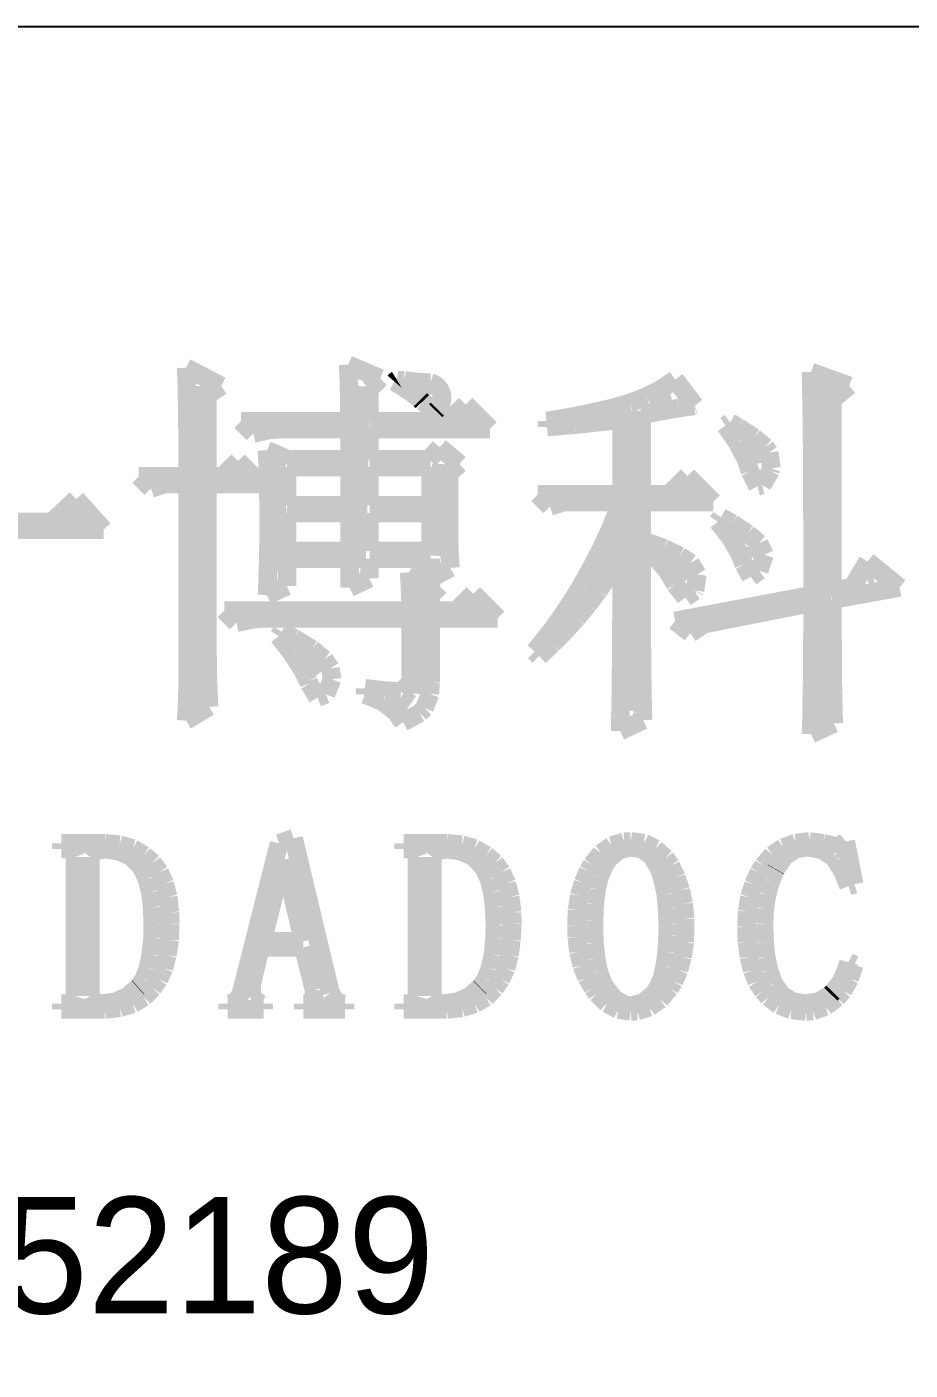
# Model space of a CAD drawing. Extents: x -61 to 349, y -42 to 245.
# Drawn here: x 323.05 to 327.87, y -34.02 to -26.69 of the extents above; entities that cross this region are included whole.
import ezdxf

# ---------------------------------------------------------------- set-up
doc = ezdxf.new("R2010")
doc.units = 0
doc.layers.add('BOARD_GEOMETRY_DIMENSION', color=2, linetype='CONTINUOUS')

msp = doc.modelspace()

# ---------------------------------------------------------------- linework, layer by layer
at = {"layer": 'BOARD_GEOMETRY_DIMENSION'}
msp.add_lwpolyline([(343.887552, -26.68905), (287.57753, -26.68905), (287.57753, -37.189156)], dxfattribs=at)
for points, const_width in [([(323.917564, -28.548584), (324.10908, -28.64866)], 0.1016), ([(323.920612, -28.605988), (323.917564, -28.548584)], 0.1016), ([(324.801484, -28.532074), (324.97649, -28.607004)], 0.1016), ([(324.805802, -28.62072), (324.801484, -28.532074)], 0.1016), ([(323.922898, -28.678886), (323.920612, -28.605988)], 0.1016), ([(324.80758, -28.717494), (324.805802, -28.62072)], 0.1016), ([(324.97649, -28.607004), (324.91807, -28.665424)], 0.1016), ([(325.131176, -28.673298), (325.054976, -28.625292)], 0.1016), ([(326.511158, -28.664154), (326.585072, -28.614116)], 0.1016), ([(326.585072, -28.614116), (326.693276, -28.755594)], 0.1016), ([(327.326498, -28.57246), (327.534778, -28.64739)], 0.1016), ([(327.32726, -28.61818), (327.326498, -28.57246)], 0.1016), ([(327.328276, -28.673298), (327.32726, -28.61818)], 0.1016), ([(327.395586, -28.635198), (327.362566, -30.462982)], 0.127), ([(323.92366, -28.768294), (323.922898, -28.678886)], 0.1016), ([(323.976492, -28.649422), (323.976492, -30.386782)], 0.127), ([(324.10908, -28.64866), (324.034404, -28.698698)], 0.1016), ([(324.034404, -28.698698), (324.034404, -29.141166)], 0.1016), ([(324.859396, -28.649422), (324.834504, -29.640784)], 0.127), ([(324.91807, -28.665424), (324.91807, -28.841192)], 0.1016), ([(325.195692, -28.72359), (325.131176, -28.673298)], 0.1016), ([(325.204582, -28.65882), (325.247762, -28.699206)], 0.127), ([(326.336406, -28.741878), (326.4281, -28.706826)], 0.1016), ([(326.4281, -28.706826), (326.511158, -28.664154)], 0.1016), ([(326.481694, -28.733496), (326.565006, -28.712668)], 0.127), ([(327.3298, -28.736798), (327.328276, -28.673298)], 0.1016), ([(327.534778, -28.64739), (327.443084, -28.72232)], 0.1016), ([(323.925184, -28.87218), (323.92366, -28.768294)], 0.1016), ([(324.808596, -28.822396), (324.80758, -28.717494)], 0.1016), ([(325.206106, -28.734258), (325.195692, -28.72359)], 0.1016), ([(325.279258, -28.783788), (325.206106, -28.734258)], 0.1016), ([(325.287894, -28.774898), (325.279258, -28.783788)], 0.1016), ([(325.350886, -28.841192), (325.44258, -28.749498)], 0.1016), ([(325.44258, -28.749498), (325.575676, -28.882594)], 0.1016), ([(326.112886, -28.798266), (326.227186, -28.772358)], 0.1016), ([(326.227186, -28.772358), (326.236584, -28.770326)], 0.1016), ([(326.236584, -28.770326), (326.336406, -28.741878)], 0.1016), ([(326.34936, -28.783788), (326.340978, -30.420056)], 0.127), ([(326.603106, -28.76931), (326.507094, -28.78582)], 0.1016), ([(326.689212, -28.756864), (326.603106, -28.76931)], 0.1016), ([(326.693276, -28.755594), (326.689212, -28.756864)], 0.1016), ([(327.330562, -28.809696), (327.3298, -28.736798)], 0.1016), ([(327.443084, -28.72232), (327.443084, -29.764482)], 0.1016), ([(324.217284, -28.841192), (324.809612, -28.841192)], 0.1016), ([(324.284086, -28.907994), (324.217284, -28.841192)], 0.1016), ([(324.809612, -28.841192), (324.808596, -28.822396)], 0.1016), ([(324.91807, -28.841192), (325.350886, -28.841192)], 0.1016), ([(325.431404, -28.836112), (325.459598, -28.817316)], 0.127), ([(325.88581, -28.840176), (326.013572, -28.818078)], 0.1016), ([(325.88581, -28.873196), (325.88581, -28.840176)], 0.1016), ([(326.013572, -28.818078), (326.112886, -28.798266)], 0.1016), ([(326.142858, -28.848304), (326.039988, -28.85948)], 0.1016), ([(326.264778, -28.834588), (326.142858, -28.848304)], 0.1016), ([(326.293988, -28.831286), (326.264778, -28.834588)], 0.1016), ([(326.293988, -29.239718), (326.293988, -28.831286)], 0.1016), ([(326.507094, -28.78582), (326.402192, -28.806394)], 0.1016), ([(326.402192, -28.806394), (326.402192, -29.239718)], 0.1016), ([(326.8599, -28.865068), (326.8853, -28.848304)], 0.1016), ([(326.8853, -28.848304), (326.928988, -28.873196)], 0.1016), ([(327.331578, -28.890976), (327.330562, -28.809696)], 0.1016), ([(323.9262, -28.993084), (323.925184, -28.87218)], 0.1016), ([(324.37578, -28.887166), (324.284086, -28.907994)], 0.1016), ([(324.45071, -28.882594), (324.37578, -28.887166)], 0.1016), ([(324.809612, -28.882594), (324.45071, -28.882594)], 0.1016), ([(324.809612, -29.049472), (324.809612, -28.882594)], 0.1016), ([(324.91807, -28.882594), (324.91807, -29.049472)], 0.1016), ([(325.575676, -28.882594), (324.91807, -28.882594)], 0.1016), ([(325.953374, -28.8671), (325.88581, -28.873196)], 0.1016), ([(326.039988, -28.85948), (325.953374, -28.8671)], 0.1016), ([(326.9234, -28.956762), (326.8599, -28.865068)], 0.1016), ([(326.928988, -28.873196), (327.015094, -28.929584)], 0.1016), ([(327.332594, -28.981654), (327.331578, -28.890976)], 0.1016), ([(323.9262, -29.141166), (323.9262, -28.993084)], 0.1016), ([(324.358762, -28.99918), (324.475602, -29.049472)], 0.1016), ([(324.36308, -29.090112), (324.358762, -28.99918)], 0.1016), ([(325.242682, -29.049472), (325.301102, -28.982924)], 0.1016), ([(325.301102, -28.982924), (325.409306, -29.074364)], 0.1016), ([(326.968358, -29.040582), (326.9234, -28.956762)], 0.1016), ([(327.000108, -28.962096), (327.023984, -29.074872)], 0.127), ([(327.015094, -28.929584), (327.076562, -28.981654)], 0.1016), ([(327.076562, -28.981654), (327.098406, -29.01188)], 0.1016), ([(327.332594, -29.081476), (327.332594, -28.981654)], 0.1016), ([(324.117462, -29.141166), (324.200774, -29.057854)], 0.1016), ([(324.200774, -29.057854), (324.325488, -29.182822)], 0.1016), ([(324.3961, -29.072078), (324.405498, -29.653484)], 0.127), ([(324.475602, -29.049472), (324.809612, -29.049472)], 0.1016), ([(324.91807, -29.049472), (325.242682, -29.049472)], 0.1016), ([(325.322692, -29.07538), (325.294498, -29.57576)], 0.127), ([(325.409306, -29.074364), (325.350886, -29.124402)], 0.1016), ([(326.993504, -29.114496), (326.968358, -29.040582)], 0.1016), ([(327.098406, -29.01188), (327.11009, -29.097986)], 0.1016), ([(323.6595, -29.141166), (323.9262, -29.141166)], 0.1016), ([(323.726302, -29.207714), (323.6595, -29.141166)], 0.1016), ([(324.034404, -29.141166), (324.117462, -29.141166)], 0.1016), ([(324.365112, -29.184854), (324.36308, -29.090112)], 0.1016), ([(324.809612, -29.091128), (324.467474, -29.091128)], 0.1016), ([(324.467474, -29.091128), (324.467474, -29.299408)], 0.1016), ([(324.809612, -29.299408), (324.809612, -29.091128)], 0.1016), ([(324.91807, -29.091128), (324.91807, -29.299408)], 0.1016), ([(325.251064, -29.091128), (324.91807, -29.091128)], 0.1016), ([(325.251064, -29.299408), (325.251064, -29.091128)], 0.1016), ([(325.350886, -29.124402), (325.350886, -29.442918)], 0.1016), ([(326.551798, -29.239718), (326.651874, -29.139896)], 0.1016), ([(326.651874, -29.139896), (326.793606, -29.281374)], 0.1016), ([(327.034906, -29.19603), (326.993504, -29.114496)], 0.1016), ([(327.105772, -29.110686), (327.059798, -29.18968)], 0.1016), ([(327.11009, -29.097986), (327.105772, -29.110686)], 0.1016), ([(327.33361, -29.18968), (327.332594, -29.081476)], 0.1016), ([(323.800978, -29.182822), (323.726302, -29.207714)], 0.1016), ([(323.9262, -29.182822), (323.800978, -29.182822)], 0.1016), ([(323.9262, -30.223714), (323.9262, -29.182822)], 0.1016), ([(324.034404, -29.182822), (324.034404, -30.107128)], 0.1016), ([(324.325488, -29.182822), (324.034404, -29.182822)], 0.1016), ([(324.367398, -29.284676), (324.365112, -29.184854)], 0.1016), ([(326.633586, -29.232606), (326.672194, -29.208984)], 0.127), ([(327.059798, -29.18968), (327.034906, -29.19603)], 0.1016), ([(327.33361, -29.307282), (327.33361, -29.18968)], 0.1016), ([(323.184774, -29.390594), (323.31787, -29.26588)], 0.1016), ([(323.31787, -29.26588), (323.467984, -29.432504)], 0.1016), ([(324.367398, -29.481526), (324.367398, -29.284676)], 0.1016), ([(325.835772, -29.239718), (326.293988, -29.239718)], 0.1016), ([(325.902574, -29.306266), (325.835772, -29.239718)], 0.1016), ([(325.977504, -29.281374), (325.902574, -29.306266)], 0.1016), ([(326.285606, -29.281374), (325.977504, -29.281374)], 0.1016), ([(326.26046, -29.356304), (326.285606, -29.281374)], 0.1016), ([(326.402192, -29.239718), (326.551798, -29.239718)], 0.1016), ([(326.402192, -29.281374), (326.402192, -29.489654)], 0.1016), ([(326.793606, -29.281374), (326.402192, -29.281374)], 0.1016), ([(323.258688, -29.363162), (323.35978, -29.356304)], 0.127), ([(324.467474, -29.299408), (324.809612, -29.299408)], 0.1016), ([(324.467474, -29.341064), (324.467474, -29.54909)], 0.1016), ([(324.809612, -29.341064), (324.467474, -29.341064)], 0.1016), ([(324.809612, -29.54909), (324.809612, -29.341064)], 0.1016), ([(324.91807, -29.299408), (325.251064, -29.299408)], 0.1016), ([(324.91807, -29.341064), (324.91807, -29.54909)], 0.1016), ([(325.251064, -29.341064), (324.91807, -29.341064)], 0.1016), ([(325.251064, -29.54909), (325.251064, -29.341064)], 0.1016), ([(326.290178, -29.381196), (326.205596, -29.613098), (326.159368, -29.67228)], 0.127), ([(326.227186, -29.439616), (326.26046, -29.356304)], 0.1016), ([(326.818498, -29.389578), (326.835008, -29.364686)], 0.1016), ([(326.835008, -29.364686), (326.896476, -29.398976)], 0.1016), ([(327.33488, -29.433266), (327.33361, -29.307282)], 0.1016), ([(321.544188, -29.390594), (323.184774, -29.390594)], 0.1016), ([(323.467984, -29.432504), (321.77736, -29.432504)], 0.1016), ([(326.18426, -29.53131), (326.227186, -29.439616)], 0.1016), ([(326.8853, -29.475176), (326.818498, -29.389578)], 0.1016), ([(326.896476, -29.398976), (326.980804, -29.454094)], 0.1016), ([(327.33488, -29.789374), (327.33488, -29.433266)], 0.1016), ([(324.366382, -29.579316), (324.367398, -29.481526)], 0.1016), ([(325.350886, -29.442918), (325.353172, -29.53766)], 0.1016), ([(326.402192, -29.489654), (326.409304, -29.491686)], 0.1016), ([(326.409304, -29.491686), (326.524874, -29.534358)], 0.1016), ([(326.934068, -29.557218), (326.8853, -29.475176)], 0.1016), ([(326.990964, -29.52369), (327.002902, -29.586174)], 0.127), ([(326.980804, -29.454094), (327.043288, -29.506164)], 0.1016), ([(327.043288, -29.506164), (327.072498, -29.569664)], 0.1016), ([(324.36308, -29.67609), (324.366382, -29.579316)], 0.1016), ([(324.467474, -29.54909), (324.809612, -29.54909)], 0.1016), ([(324.91807, -29.54909), (325.251064, -29.54909)], 0.1016), ([(325.353172, -29.53766), (325.359268, -29.640784)], 0.1016), ([(326.132698, -29.630878), (326.18426, -29.53131)], 0.1016), ([(326.293988, -29.564584), (326.27189, -29.602176)], 0.1016), ([(326.293988, -29.676598), (326.293988, -29.564584)], 0.1016), ([(326.402192, -29.522928), (326.402192, -29.910278)], 0.1016), ([(326.4789, -29.584396), (326.402192, -29.522928)], 0.1016), ([(326.541384, -29.656278), (326.4789, -29.584396)], 0.1016), ([(326.524874, -29.534358), (326.610472, -29.576014)], 0.1016), ([(326.610472, -29.576014), (326.668384, -29.614622)], 0.1016), ([(326.959976, -29.622496), (326.934068, -29.557218)], 0.1016), ([(327.072498, -29.569664), (327.043288, -29.656278)], 0.1016), ([(324.467474, -29.590492), (324.467474, -29.74086)], 0.1016), ([(324.809612, -29.590492), (324.467474, -29.590492)], 0.1016), ([(324.809612, -29.748988), (324.809612, -29.590492)], 0.1016), ([(324.91807, -29.590492), (324.91807, -29.698696)], 0.1016), ([(325.251064, -29.590492), (324.91807, -29.590492)], 0.1016), ([(325.251064, -29.698696), (325.251064, -29.590492)], 0.1016), ([(325.359268, -29.640784), (325.251064, -29.698696)], 0.1016), ([(326.071992, -29.740098), (326.118982, -29.656278)], 0.1016), ([(326.118982, -29.656278), (326.132698, -29.630878)], 0.1016), ([(326.27189, -29.602176), (326.222106, -29.684218)], 0.1016), ([(326.585072, -29.730954), (326.541384, -29.656278)], 0.1016), ([(326.571102, -29.615892), (326.654668, -29.699458)], 0.127), ([(326.668384, -29.614622), (326.705976, -29.676598)], 0.1016), ([(326.997568, -29.690568), (326.959976, -29.622496)], 0.1016), ([(327.043288, -29.656278), (326.997568, -29.690568)], 0.1016), ([(327.551288, -29.747718), (327.6346, -29.605986)], 0.1016), ([(327.6346, -29.605986), (327.809606, -29.747718)], 0.1016), ([(324.360286, -29.771594), (324.36308, -29.67609)], 0.1016), ([(324.91807, -29.698696), (324.809612, -29.748988)], 0.1016), ([(325.134478, -29.665676), (325.301102, -29.74086)], 0.1016), ([(325.139558, -29.760418), (325.134478, -29.665676)], 0.1016), ([(326.222106, -29.684218), (326.168004, -29.764482)], 0.1016), ([(326.292972, -29.786326), (326.293988, -29.676598)], 0.1016), ([(326.640698, -29.80182), (326.585072, -29.730954)], 0.1016), ([(326.705976, -29.676598), (326.693276, -29.764482)], 0.1016), ([(327.63587, -29.708094), (327.666096, -29.699204)], 0.127), ([(324.467474, -29.74086), (324.358762, -29.79039)], 0.1016), ([(324.358762, -29.79039), (324.360286, -29.771594)], 0.1016), ([(325.14286, -29.859478), (325.139558, -29.760418)], 0.1016), ([(325.197978, -29.750004), (325.173594, -30.328108)], 0.127), ([(325.301102, -29.74086), (325.251064, -29.79039)], 0.1016), ([(325.251064, -29.79039), (325.251064, -29.873956)], 0.1016), ([(325.392796, -29.873956), (325.48449, -29.782262)], 0.1016), ([(325.48449, -29.782262), (325.617586, -29.915612)], 0.1016), ([(326.021192, -29.822394), (326.071992, -29.740098)], 0.1016), ([(326.168004, -29.764482), (326.1106, -29.84119)], 0.1016), ([(326.292972, -29.891482), (326.292972, -29.786326)], 0.1016), ([(326.585072, -29.930598), (327.33488, -29.789374)], 0.1016), ([(326.691498, -29.768292), (326.640698, -29.80182)], 0.1016), ([(326.693276, -29.764482), (326.691498, -29.768292)], 0.1016), ([(327.809606, -29.747718), (327.443084, -29.814266)], 0.1016), ([(327.443084, -29.764482), (327.551288, -29.747718)], 0.1016), ([(324.126098, -29.873956), (325.14286, -29.873956)], 0.1016), ([(324.192392, -29.940504), (324.126098, -29.873956)], 0.1016), ([(325.14286, -29.873956), (325.14286, -29.859478)], 0.1016), ([(325.251064, -29.873956), (325.392796, -29.873956)], 0.1016), ([(325.463408, -29.86913), (325.498968, -29.863796)], 0.127), ([(325.968106, -29.902912), (326.021192, -29.822394)], 0.1016), ([(326.1106, -29.84119), (326.049386, -29.915358)], 0.1016), ([(327.33488, -29.83103), (326.743568, -29.947616)], 0.1016), ([(327.33488, -29.945584), (327.33488, -29.83103)], 0.1016), ([(327.443084, -29.814266), (327.443084, -29.963364)], 0.1016), ([(324.284086, -29.920692), (324.192392, -29.940504)], 0.1016), ([(324.358762, -29.915612), (324.284086, -29.920692)], 0.1016), ([(325.14286, -29.915612), (324.358762, -29.915612)], 0.1016), ([(325.14286, -30.26537), (325.14286, -29.915612)], 0.1016), ([(325.251064, -29.915612), (325.251064, -30.26537)], 0.1016), ([(325.617586, -29.915612), (325.251064, -29.915612)], 0.1016), ([(325.910702, -29.981906), (325.968106, -29.902912)], 0.1016), ([(326.049386, -29.915358), (325.984362, -29.986986)], 0.1016), ([(326.291702, -29.993082), (326.292972, -29.891482)], 0.1016), ([(326.402192, -29.910278), (326.403208, -30.02788)], 0.1016), ([(326.668384, -29.997654), (326.585072, -29.930598)], 0.1016), ([(326.743568, -29.947616), (326.668384, -29.997654)], 0.1016), ([(327.33361, -30.054804), (327.33488, -29.945584)], 0.1016), ([(324.422262, -30.013656), (324.438772, -29.988764)], 0.1016), ([(324.491858, -30.10408), (324.422262, -30.013656)], 0.1016), ([(324.438772, -29.988764), (324.505574, -30.02407)], 0.1016), ([(324.505574, -30.02407), (324.60438, -30.084522)], 0.1016), ([(325.850504, -30.058868), (325.910702, -29.981906)], 0.1016), ([(325.984362, -29.986986), (325.915782, -30.056582)], 0.1016), ([(326.291702, -30.092396), (326.291702, -29.993082)], 0.1016), ([(326.403208, -30.02788), (326.40397, -30.131766)], 0.1016), ([(327.443084, -29.963364), (327.4441, -30.10281)], 0.1016), ([(324.60438, -30.084522), (324.671182, -30.139386)], 0.1016), ([(325.819008, -30.097476), (325.850504, -30.058868)], 0.1016), ([(325.8439, -30.122368), (325.819008, -30.097476)], 0.1016), ([(325.915782, -30.056582), (325.8439, -30.122368)], 0.1016), ([(326.290686, -30.188154), (326.291702, -30.092396)], 0.1016), ([(327.33361, -30.15869), (327.33361, -30.054804)], 0.1016), ([(324.034404, -30.107128), (324.035166, -30.200854)], 0.1016), ([(324.54596, -30.18663), (324.491858, -30.10408)], 0.1016), ([(324.551294, -30.12313), (324.630288, -30.226254)], 0.127), ([(324.671182, -30.139386), (324.705472, -30.189678)], 0.1016), ([(326.40397, -30.131766), (326.404986, -30.224476)], 0.1016), ([(327.332594, -30.257496), (327.33361, -30.15869)], 0.1016), ([(327.4441, -30.10281), (327.4441, -30.220412)], 0.1016), ([(323.925184, -30.317186), (323.9262, -30.223714)], 0.1016), ([(324.035166, -30.200854), (324.038468, -30.29839)], 0.1016), ([(324.583806, -30.259274), (324.54596, -30.18663)], 0.1016), ([(324.705472, -30.189678), (324.7136, -30.24886)], 0.1016), ([(326.28967, -30.279594), (326.290686, -30.188154)], 0.1016), ([(326.404986, -30.224476), (326.406002, -30.304486)], 0.1016), ([(327.4441, -30.220412), (327.446386, -30.318202)], 0.1016), ([(323.921882, -30.41523), (323.925184, -30.317186)], 0.1016), ([(324.038468, -30.29839), (324.042786, -30.39872)], 0.1016), ([(324.588886, -30.27299), (324.583806, -30.259274)], 0.1016), ([(324.634606, -30.348682), (324.588886, -30.27299)], 0.1016), ([(324.7136, -30.24886), (324.68058, -30.331156)], 0.1016), ([(324.893178, -30.29839), (325.002398, -30.31109)], 0.1016), ([(324.893178, -30.331918), (324.893178, -30.29839)], 0.1016), ([(325.002398, -30.31109), (325.084694, -30.315408)], 0.1016), ([(325.084694, -30.315408), (325.09079, -30.316424)], 0.1016), ([(325.09079, -30.316424), (325.14286, -30.26537)], 0.1016), ([(325.251064, -30.26537), (325.247, -30.32887)], 0.1016), ([(326.2884, -30.369256), (326.28967, -30.279594)], 0.1016), ([(326.406002, -30.304486), (326.407272, -30.37332)], 0.1016), ([(327.330562, -30.35046), (327.332594, -30.257496)], 0.1016), ([(327.446386, -30.318202), (327.447402, -30.39618)], 0.1016), ([(324.68058, -30.331156), (324.634606, -30.348682)], 0.1016), ([(324.987666, -30.370526), (324.893178, -30.331918)], 0.1016), ([(325.060564, -30.42666), (324.987666, -30.370526)], 0.1016), ([(325.0819, -30.354778), (325.135494, -30.392878)], 0.127), ([(325.247, -30.32887), (325.21779, -30.406594)], 0.1016), ([(326.286368, -30.4546), (326.2884, -30.369256)], 0.1016), ([(326.407272, -30.37332), (326.408288, -30.429454)], 0.1016), ([(327.3298, -30.437582), (327.330562, -30.35046)], 0.1016), ([(324.042786, -30.39872), (323.917564, -30.474666)], 0.1016), ([(323.917564, -30.474666), (323.921882, -30.41523)], 0.1016), ([(325.101204, -30.482794), (325.060564, -30.42666)], 0.1016), ([(325.191882, -30.43301), (325.101204, -30.482794)], 0.1016), ([(325.21779, -30.406594), (325.191882, -30.43301)], 0.1016), ([(326.285606, -30.531562), (326.286368, -30.4546)], 0.1016), ([(326.408288, -30.429454), (326.410574, -30.47238)], 0.1016), ([(327.32726, -30.519116), (327.3298, -30.437582)], 0.1016), ([(327.447402, -30.39618), (327.44918, -30.452568)], 0.1016), ([(327.44918, -30.452568), (327.451212, -30.489906)], 0.1016), ([(326.410574, -30.47238), (326.285606, -30.531562)], 0.1016), ([(327.451212, -30.489906), (327.326498, -30.548326)], 0.1016), ([(327.326498, -30.548326), (327.32726, -30.519116)], 0.1016), ([(324.424802, -31.14421), (324.50405, -31.116778)], 0.1016), ([(324.50405, -31.116778), (324.705726, -31.961328)], 0.1016), ([(323.236844, -31.14421), (323.476366, -31.14421)], 0.1016), ([(323.236844, -31.175706), (323.236844, -31.14421)], 0.1016), ([(323.269102, -31.175706), (323.236844, -31.175706)], 0.1016), ([(323.301614, -31.18612), (323.269102, -31.175706)], 0.1016), ([(323.312028, -31.218124), (323.301614, -31.18612)], 0.1016), ([(323.4182, -31.18612), (323.396102, -31.218124)], 0.1016), ([(323.47154, -31.175706), (323.4182, -31.18612)], 0.1016), ([(323.549264, -31.18612), (323.47154, -31.175706)], 0.1016), ([(323.476366, -31.14421), (323.554344, -31.151322)], 0.1016), ([(323.61505, -31.215584), (323.549264, -31.18612)], 0.1016), ([(323.554344, -31.151322), (323.626226, -31.172404)], 0.1016), ([(323.626226, -31.172404), (323.68871, -31.208726)], 0.1016), ([(324.217538, -31.961328), (324.424802, -31.14421)], 0.1016), ([(325.103744, -31.14421), (325.341742, -31.14421)], 0.1016), ([(325.103744, -31.175706), (325.103744, -31.14421)], 0.1016), ([(325.134732, -31.175706), (325.103744, -31.175706)], 0.1016), ([(325.167244, -31.18612), (325.134732, -31.175706)], 0.1016), ([(325.177404, -31.218124), (325.167244, -31.18612)], 0.1016), ([(325.28383, -31.18612), (325.261732, -31.218124)], 0.1016), ([(325.336662, -31.175706), (325.28383, -31.18612)], 0.1016), ([(325.41464, -31.18612), (325.336662, -31.175706)], 0.1016), ([(325.341742, -31.14421), (325.421244, -31.151322)], 0.1016), ([(325.480426, -31.215584), (325.41464, -31.18612)], 0.1016), ([(325.421244, -31.151322), (325.491602, -31.172404)], 0.1016), ([(325.491602, -31.172404), (325.55434, -31.208726)], 0.1016), ([(326.13092, -31.260796), (326.180704, -31.198312)], 0.1016), ([(326.180704, -31.198312), (326.239124, -31.15691)], 0.1016), ([(326.278748, -31.180278), (326.22363, -31.227522)], 0.1016), ([(326.239124, -31.15691), (326.306942, -31.135828)], 0.1016), ([(326.343264, -31.164784), (326.278748, -31.180278)], 0.1016), ([(326.306942, -31.135828), (326.343264, -31.133796)], 0.1016), ([(326.343264, -31.133796), (326.415146, -31.143194)], 0.1016), ([(326.404732, -31.175706), (326.343264, -31.164784)], 0.1016), ([(326.458834, -31.214822), (326.404732, -31.175706)], 0.1016), ([(326.415146, -31.143194), (326.47763, -31.17342)], 0.1016), ([(326.47763, -31.17342), (326.531732, -31.22422)], 0.1016), ([(327.115932, -31.20771), (327.17486, -31.167324)], 0.1016), ([(327.17486, -31.167324), (327.242932, -31.142178)], 0.1016), ([(327.235312, -31.1785), (327.179432, -31.218124)], 0.1016), ([(327.30313, -31.164784), (327.235312, -31.1785)], 0.1016), ([(327.242932, -31.142178), (327.317608, -31.133796)], 0.1016), ([(327.310242, -31.164784), (327.30313, -31.164784)], 0.1016), ([(327.386442, -31.179516), (327.310242, -31.164784)], 0.1016), ([(327.317608, -31.133796), (327.318624, -31.133796)], 0.1016), ([(327.318624, -31.133796), (327.392538, -31.14421)], 0.1016), ([(327.445624, -31.218124), (327.386442, -31.179516)], 0.1016), ([(327.392538, -31.14421), (327.457054, -31.159704)], 0.1016), ([(327.457054, -31.159704), (327.48855, -31.154624)], 0.1016), ([(327.48855, -31.154624), (327.51522, -31.133796)], 0.1016), ([(327.51522, -31.133796), (327.56221, -31.367222)], 0.1016), ([(323.312028, -31.976822), (323.312028, -31.218124)], 0.1016), ([(323.396102, -31.218124), (323.396102, -31.976822)], 0.1016), ([(323.666866, -31.265876), (323.61505, -31.215584)], 0.1016), ([(323.679312, -31.284926), (323.666866, -31.265876)], 0.1016), ([(323.68871, -31.208726), (323.7357, -31.250382)], 0.1016), ([(323.7357, -31.250382), (323.773038, -31.301182)], 0.1016), ([(324.44563, -31.233618), (324.334124, -31.67888)], 0.1016), ([(324.451726, -31.233618), (324.44563, -31.233618)], 0.1016), ([(324.557136, -31.67888), (324.451726, -31.233618)], 0.1016), ([(325.177404, -31.976822), (325.177404, -31.218124)], 0.1016), ([(325.261732, -31.218124), (325.261732, -31.976822)], 0.1016), ([(325.532242, -31.265876), (325.480426, -31.215584)], 0.1016), ([(325.544942, -31.284926), (325.532242, -31.265876)], 0.1016), ([(325.55434, -31.208726), (325.602346, -31.250382)], 0.1016), ([(325.602346, -31.250382), (325.638414, -31.301182)], 0.1016), ([(326.111108, -31.294324), (326.13092, -31.260796)], 0.1016), ([(326.195436, -31.27121), (326.17283, -31.327598)], 0.1016), ([(326.22363, -31.227522), (326.195436, -31.27121)], 0.1016), ([(326.497442, -31.281624), (326.458834, -31.214822)], 0.1016), ([(326.531732, -31.22422), (326.560942, -31.265876)], 0.1016), ([(326.560942, -31.265876), (326.59193, -31.330392)], 0.1016), ([(327.041764, -31.302706), (327.064624, -31.265876)], 0.1016), ([(327.064624, -31.265876), (327.115932, -31.20771)], 0.1016), ([(327.179432, -31.218124), (327.13422, -31.284926)], 0.1016), ([(327.462134, -31.23692), (327.445624, -31.218124)], 0.1016), ([(327.499726, -31.299404), (327.462134, -31.23692)], 0.1016), ([(323.704204, -31.340806), (323.679312, -31.284926)], 0.1016), ([(323.722238, -31.409894), (323.704204, -31.340806)], 0.1016), ([(323.773038, -31.301182), (323.800216, -31.36392)], 0.1016), ([(325.569834, -31.340806), (325.544942, -31.284926)], 0.1016), ([(325.587614, -31.409894), (325.569834, -31.340806)], 0.1016), ([(325.638414, -31.301182), (325.666608, -31.36392)], 0.1016), ([(326.082914, -31.358586), (326.111108, -31.294324)], 0.1016), ([(326.17283, -31.327598), (326.156828, -31.394908)], 0.1016), ([(326.49922, -31.285688), (326.497442, -31.281624)], 0.1016), ([(326.519032, -31.348426), (326.49922, -31.285688)], 0.1016), ([(326.59193, -31.330392), (326.615806, -31.399226)], 0.1016), ([(327.012554, -31.367222), (327.041764, -31.302706)], 0.1016), ([(327.133204, -31.286704), (327.106534, -31.35122)], 0.1016), ([(327.13422, -31.284926), (327.133204, -31.286704)], 0.1016), ([(327.530968, -31.377382), (327.499726, -31.299404)], 0.1016), ([(323.732652, -31.493206), (323.722238, -31.409894)], 0.1016), ([(323.800216, -31.36392), (323.820028, -31.436818)], 0.1016), ([(325.598028, -31.493206), (325.587614, -31.409894)], 0.1016), ([(325.666608, -31.36392), (325.685404, -31.436818)], 0.1016), ([(326.06234, -31.429706), (326.082914, -31.358586)], 0.1016), ([(326.156828, -31.394908), (326.146414, -31.47441)], 0.1016), ([(326.533764, -31.420308), (326.519032, -31.348426)], 0.1016), ([(326.542146, -31.500318), (326.533764, -31.420308)], 0.1016), ([(326.615806, -31.399226), (326.631554, -31.47441)], 0.1016), ([(326.99071, -31.43758), (327.012554, -31.367222)], 0.1016), ([(327.106534, -31.35122), (327.086468, -31.423102)], 0.1016), ([(327.56221, -31.367222), (327.530968, -31.377382)], 0.1016), ([(323.7357, -31.589726), (323.732652, -31.493206)], 0.1016), ([(323.820028, -31.436818), (323.829426, -31.520892)], 0.1016), ([(325.602346, -31.589726), (325.598028, -31.493206)], 0.1016), ([(325.685404, -31.436818), (325.695818, -31.520892)], 0.1016), ([(326.050656, -31.5087), (326.06234, -31.429706)], 0.1016), ([(326.146414, -31.47441), (326.14235, -31.565596)], 0.1016), ([(326.631554, -31.47441), (326.639936, -31.55442)], 0.1016), ([(326.978264, -31.515812), (326.99071, -31.43758)], 0.1016), ([(327.086468, -31.423102), (327.074022, -31.500318)], 0.1016), ([(323.829426, -31.520892), (323.831204, -31.579312)], 0.1016), ([(325.695818, -31.520892), (325.696834, -31.579312)], 0.1016), ([(326.046846, -31.594806), (326.050656, -31.5087)], 0.1016), ([(326.14235, -31.565596), (326.14235, -31.589726)], 0.1016), ([(326.545448, -31.589726), (326.542146, -31.500318)], 0.1016), ([(326.639936, -31.55442), (326.639936, -31.594806)], 0.1016), ([(326.973946, -31.600394), (326.978264, -31.515812)], 0.1016), ([(327.074022, -31.500318), (327.069704, -31.583376)], 0.1016), ([(323.73443, -31.661608), (323.7357, -31.589726)], 0.1016), ([(323.831204, -31.579312), (323.82714, -31.672022)], 0.1016), ([(325.599806, -31.661608), (325.602346, -31.589726)], 0.1016), ([(325.696834, -31.579312), (325.692516, -31.672022)], 0.1016), ([(326.048624, -31.655512), (326.046846, -31.594806)], 0.1016), ([(326.14235, -31.589726), (326.144636, -31.687516)], 0.1016), ([(326.544432, -31.643828), (326.545448, -31.589726)], 0.1016), ([(326.639936, -31.594806), (326.637142, -31.683706)], 0.1016), ([(326.977248, -31.680404), (326.973946, -31.600394)], 0.1016), ([(327.069704, -31.583376), (327.069704, -31.594806)], 0.1016), ([(327.069704, -31.594806), (327.073006, -31.684722)], 0.1016), ([(323.725032, -31.751016), (323.73443, -31.661608)], 0.1016), ([(323.82714, -31.672022), (323.81571, -31.754318)], 0.1016), ([(324.32371, -31.711392), (324.275704, -31.913322)], 0.1016), ([(324.557136, -31.711392), (324.32371, -31.711392)], 0.1016), ([(324.334124, -31.67888), (324.557136, -31.67888)], 0.1016), ([(324.615302, -31.944818), (324.557136, -31.711392)], 0.1016), ([(325.591932, -31.751016), (325.599806, -31.661608)], 0.1016), ([(325.692516, -31.672022), (325.68134, -31.754318)], 0.1016), ([(326.058022, -31.736284), (326.048624, -31.655512)], 0.1016), ([(326.144636, -31.687516), (326.154034, -31.772098)], 0.1016), ([(326.538844, -31.737808), (326.544432, -31.643828)], 0.1016), ([(326.637142, -31.683706), (326.625204, -31.763716)], 0.1016), ([(326.987662, -31.763716), (326.977248, -31.680404)], 0.1016), ([(327.073006, -31.684722), (327.081642, -31.764478)], 0.1016), ([(323.709538, -31.8262), (323.725032, -31.751016)], 0.1016), ([(323.81571, -31.754318), (323.796152, -31.8262)], 0.1016), ([(325.574914, -31.8262), (325.591932, -31.751016)], 0.1016), ([(325.68134, -31.754318), (325.662544, -31.8262)], 0.1016), ([(326.075802, -31.810706), (326.058022, -31.736284)], 0.1016), ([(326.154034, -31.772098), (326.168258, -31.84271)], 0.1016), ([(326.52843, -31.815278), (326.538844, -31.737808)], 0.1016), ([(326.625204, -31.763716), (326.605646, -31.835598)], 0.1016), ([(327.005442, -31.836614), (326.987662, -31.763716)], 0.1016), ([(327.081642, -31.764478), (327.097136, -31.836614)], 0.1016), ([(323.686932, -31.885382), (323.709538, -31.8262)], 0.1016), ([(323.796152, -31.8262), (323.769228, -31.886398)], 0.1016), ([(325.552054, -31.885382), (325.574914, -31.8262)], 0.1016), ([(325.662544, -31.8262), (325.63435, -31.886398)], 0.1016), ([(326.102726, -31.875984), (326.075802, -31.810706)], 0.1016), ([(326.168258, -31.84271), (326.18807, -31.900876)], 0.1016), ([(326.512936, -31.880302), (326.52843, -31.815278)], 0.1016), ([(326.605646, -31.835598), (326.578468, -31.897828)], 0.1016), ([(327.030334, -31.899098), (327.005442, -31.836614)], 0.1016), ([(327.097136, -31.836614), (327.118726, -31.899098)], 0.1016), ([(327.490328, -31.897828), (327.52157, -31.827978)], 0.1016), ([(327.52157, -31.827978), (327.530968, -31.79191)], 0.1016), ([(327.530968, -31.79191), (327.56221, -31.807404)], 0.1016), ([(327.56221, -31.807404), (327.537318, -31.883096)], 0.1016), ([(323.597016, -31.980124), (323.65442, -31.931102)], 0.1016), ([(323.65442, -31.931102), (323.656452, -31.929324)], 0.1016), ([(323.656452, -31.929324), (323.686932, -31.885382)], 0.1016), ([(323.769228, -31.886398), (323.7357, -31.934404)], 0.1016), ([(324.275704, -31.913322), (324.275704, -31.986982)], 0.1016), ([(325.462646, -31.980124), (325.52005, -31.931102)], 0.1016), ([(325.52005, -31.931102), (325.521828, -31.929324)], 0.1016), ([(325.521828, -31.929324), (325.552054, -31.885382)], 0.1016), ([(325.63435, -31.886398), (325.602346, -31.934404)], 0.1016), ([(326.137016, -31.934404), (326.102726, -31.875984)], 0.1016), ([(326.18807, -31.900876), (326.200516, -31.923482)], 0.1016), ([(326.200516, -31.923482), (326.250554, -31.990284)], 0.1016), ([(326.46493, -31.968694), (326.492108, -31.929324)], 0.1016), ([(326.492108, -31.929324), (326.512936, -31.880302)], 0.1016), ([(326.578468, -31.897828), (326.555608, -31.934404)], 0.1016), ([(327.064624, -31.949898), (327.030334, -31.899098)], 0.1016), ([(327.118726, -31.899098), (327.123044, -31.908496)], 0.1016), ([(327.123044, -31.908496), (327.165716, -31.96971)], 0.1016), ([(327.445624, -31.955994), (327.490328, -31.897828)], 0.1016), ([(327.537318, -31.883096), (327.500742, -31.948882)], 0.1016), ([(323.301614, -32.008318), (323.312028, -31.976822)], 0.1016), ([(323.396102, -31.976822), (323.412866, -32.008318)], 0.1016), ([(323.530468, -32.00908), (323.597016, -31.980124)], 0.1016), ([(323.686932, -31.984188), (323.627242, -32.019494)], 0.1016), ([(323.7357, -31.934404), (323.686932, -31.984188)], 0.1016), ([(324.159118, -32.019494), (324.19671, -32.002984)], 0.1016), ([(324.19671, -32.002984), (324.217538, -31.961328)], 0.1016), ([(324.275704, -31.986982), (324.32371, -32.019494)], 0.1016), ([(324.578726, -32.019494), (324.615302, -32.002984)], 0.1016), ([(324.615302, -32.002984), (324.615302, -31.944818)], 0.1016), ([(324.705726, -31.961328), (324.732904, -32.002984)], 0.1016), ([(324.732904, -32.002984), (324.769226, -32.019494)], 0.1016), ([(325.167244, -32.008318), (325.177404, -31.976822)], 0.1016), ([(325.261732, -31.976822), (325.278242, -32.008318)], 0.1016), ([(325.395844, -32.00908), (325.462646, -31.980124)], 0.1016), ([(325.55307, -31.984188), (325.492618, -32.019494)], 0.1016), ([(325.602346, -31.934404), (325.55307, -31.984188)], 0.1016), ([(326.157844, -31.963614), (326.137016, -31.934404)], 0.1016), ([(326.213216, -32.018478), (326.157844, -31.963614)], 0.1016), ([(326.250554, -31.990284), (326.30872, -32.024828)], 0.1016), ([(326.40905, -32.014414), (326.46493, -31.968694)], 0.1016), ([(326.503538, -31.99638), (326.444102, -32.03829)], 0.1016), ([(326.555608, -31.934404), (326.503538, -31.99638)], 0.1016), ([(327.093834, -31.984188), (327.064624, -31.949898)], 0.1016), ([(327.152, -32.027114), (327.093834, -31.984188)], 0.1016), ([(327.165716, -31.96971), (327.224136, -32.007302)], 0.1016), ([(327.224136, -32.007302), (327.297034, -32.019494)], 0.1016), ([(327.29805, -32.019494), (327.372726, -32.005778)], 0.1016), ([(327.372726, -32.005778), (327.434448, -31.967424)], 0.1016), ([(327.467468, -31.986982), (327.405238, -32.034226)], 0.1016), ([(327.434448, -31.967424), (327.445624, -31.955994)], 0.1016), ([(327.500742, -31.948882), (327.467468, -31.986982)], 0.1016), ([(323.236844, -32.019494), (323.269102, -32.019494)], 0.1016), ([(323.236844, -32.050482), (323.236844, -32.019494)], 0.1016), ([(323.474334, -32.050482), (323.236844, -32.050482)], 0.1016), ([(323.269102, -32.019494), (323.301614, -32.008318)], 0.1016), ([(323.412866, -32.008318), (323.454522, -32.019494)], 0.1016), ([(323.454522, -32.019494), (323.530468, -32.00908)], 0.1016), ([(323.55663, -32.041084), (323.474334, -32.050482)], 0.1016), ([(323.627242, -32.019494), (323.55663, -32.041084)], 0.1016), ([(324.143624, -32.050482), (324.143624, -32.019494)], 0.1016), ([(324.143624, -32.019494), (324.159118, -32.019494)], 0.1016), ([(324.340728, -32.050482), (324.143624, -32.050482)], 0.1016), ([(324.32371, -32.019494), (324.340728, -32.019494)], 0.1016), ([(324.340728, -32.019494), (324.340728, -32.050482)], 0.1016), ([(324.557136, -32.050482), (324.557136, -32.019494)], 0.1016), ([(324.557136, -32.019494), (324.578726, -32.019494)], 0.1016), ([(324.785228, -32.050482), (324.557136, -32.050482)], 0.1016), ([(324.769226, -32.019494), (324.785228, -32.019494)], 0.1016), ([(324.785228, -32.019494), (324.785228, -32.050482)], 0.1016), ([(325.103744, -32.019494), (325.134732, -32.019494)], 0.1016), ([(325.103744, -32.050482), (325.103744, -32.019494)], 0.1016), ([(325.33971, -32.050482), (325.103744, -32.050482)], 0.1016), ([(325.134732, -32.019494), (325.167244, -32.008318)], 0.1016), ([(325.278242, -32.008318), (325.320152, -32.019494)], 0.1016), ([(325.320152, -32.019494), (325.395844, -32.00908)], 0.1016), ([(325.422006, -32.041084), (325.33971, -32.050482)], 0.1016), ([(325.492618, -32.019494), (325.422006, -32.041084)], 0.1016), ([(326.275446, -32.050482), (326.213216, -32.018478)], 0.1016), ([(326.343264, -32.061404), (326.275446, -32.050482)], 0.1016), ([(326.30872, -32.024828), (326.343264, -32.029908)], 0.1016), ([(326.343264, -32.029908), (326.40905, -32.014414)], 0.1016), ([(326.377554, -32.059118), (326.343264, -32.061404)], 0.1016), ([(326.444102, -32.03829), (326.377554, -32.059118)], 0.1016), ([(327.219818, -32.053022), (327.152, -32.027114)], 0.1016), ([(327.29805, -32.061404), (327.219818, -32.053022)], 0.1016), ([(327.297034, -32.019494), (327.29805, -32.019494)], 0.1016), ([(327.336404, -32.058102), (327.29805, -32.061404)], 0.1016), ([(327.405238, -32.034226), (327.336404, -32.058102)], 0.1016)]:
    msp.add_lwpolyline(points, dxfattribs=dict(at, const_width=const_width))
at = {"layer": 'BOARD_GEOMETRY_DIMENSION', "const_width": 0.1016}
for points in [[(325.067168, -28.614878, 0.078254), (325.054976, -28.625292)], [(325.067168, -28.614878, 0.039523), (325.107808, -28.61818)], [(325.107808, -28.61818, 0.03825), (325.251572, -28.630372)], [(325.309992, -28.737306, 0.416192), (325.251572, -28.630372)], [(325.287894, -28.774898, 0.122443), (325.309992, -28.737306)]]:
    msp.add_lwpolyline(points, format="xyb", dxfattribs=at)

# ---------------------------------------------------------------- texts
at = {"layer": 'BOARD_GEOMETRY_DIMENSION', "width": 1.0004}
msp.add_text('86-755-88852189', height=0.635, dxfattribs=at).set_placement((318.56426, -33.709102))

doc.saveas('drawing.dxf')
